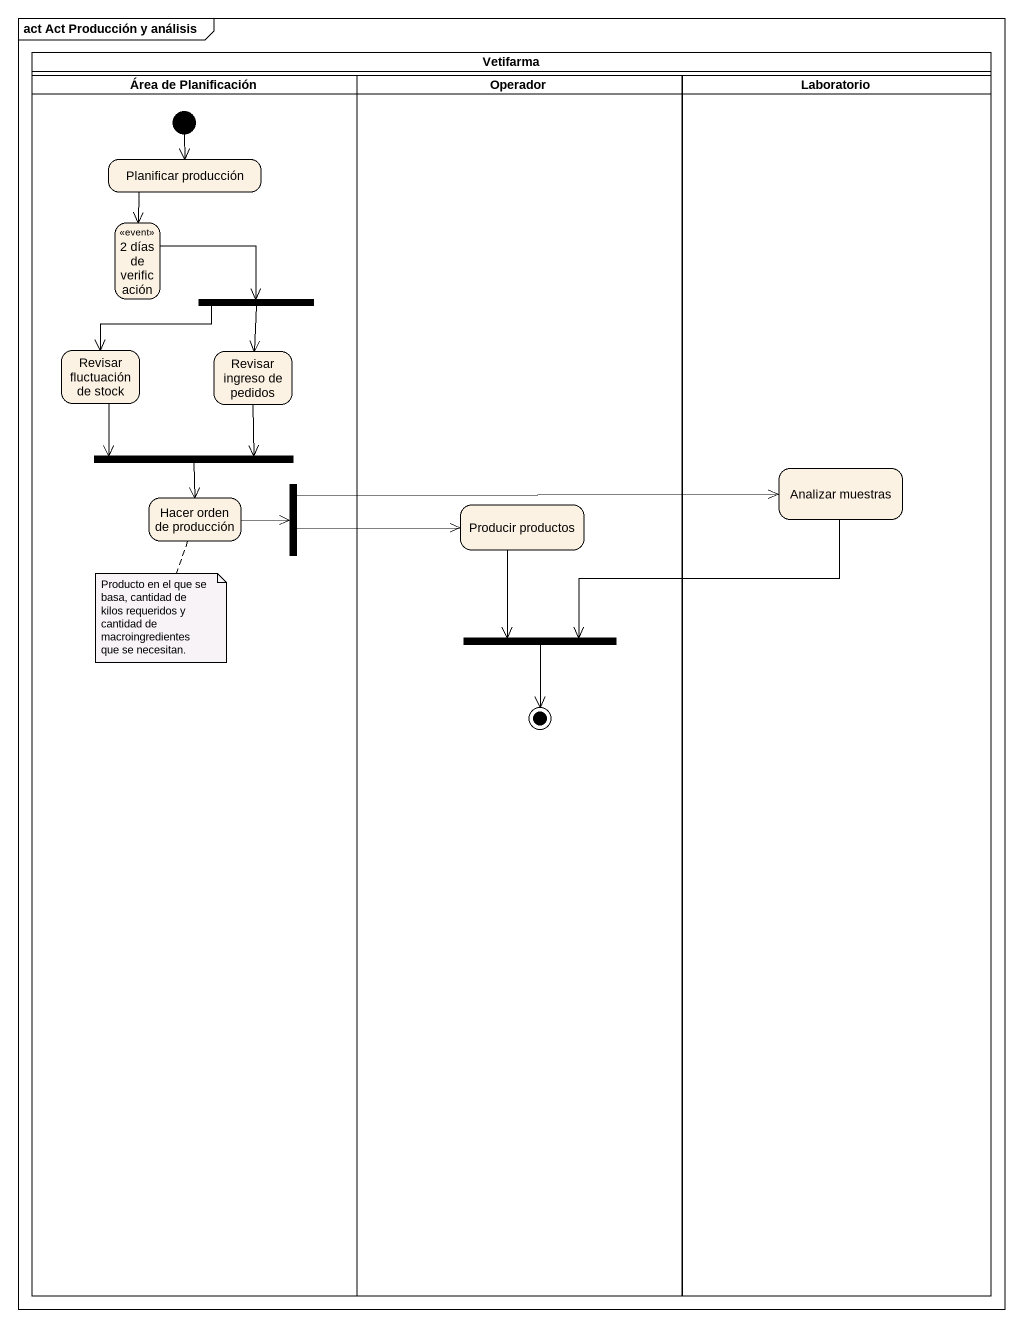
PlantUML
@startuml
mainframe act Act Producción y análisis
hide empty description
state Vetifarma <<partition>> {
  state "Área de Planificación" as Área_de_Planificación <<partition>> {
    state "Planificar producción" as Planificar_producción
    state "2 días de verificación" as s2_días_de_verificación <<event>>
    state fork1 <<fork>>
    state "Revisar fluctuación de stock" as Revisar_fluctuación_de_stock
    state "Revisar ingreso de pedidos" as Revisar_ingreso_de_pedidos
    state fork2 <<join>>
    state "Hacer orden de producción" as Hacer_orden_de_producción
    state fork3 <<fork>>
    [*] --> Planificar_producción
  }
  state Operador <<partition>> {
    state "Producir productos" as Producir_productos
    state fork4 <<join>>
    fork4 --> [*]
  }
  state Laboratorio <<partition>> {
    state "Analizar muestras" as Analizar_muestras
  }
}
Planificar_producción --> s2_días_de_verificación
s2_días_de_verificación -right-> fork1
fork1 -left-> Revisar_fluctuación_de_stock
fork1 --> Revisar_ingreso_de_pedidos
Revisar_fluctuación_de_stock --> fork2
Revisar_ingreso_de_pedidos --> fork2
fork2 --> Hacer_orden_de_producción
Analizar_muestras -left-> fork4
Hacer_orden_de_producción -right-> fork3
fork3 -right-> Analizar_muestras
fork3 -right-> Producir_productos
Producir_productos --> fork4
note bottom of Hacer_orden_de_producción : Producto en el que se basa, cantidad de kilos requeridos y cantidad de macroingredientes que se necesitan.
@enduml
